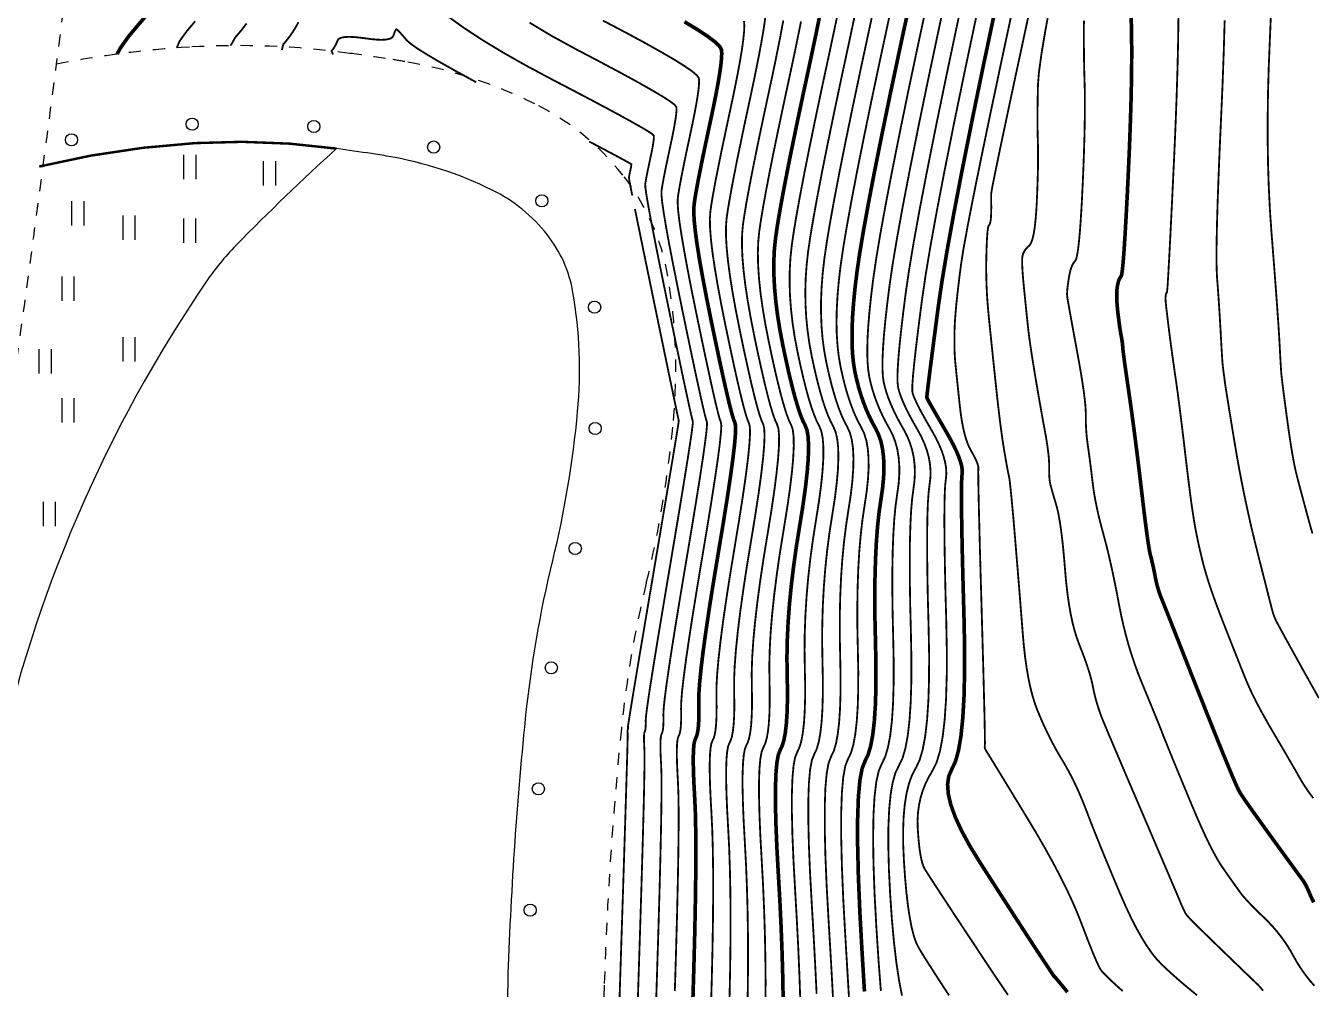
# Model space of a CAD drawing. Extents: x 1059 to 1761, y 608 to 1213.
# Drawn here: x 1089 to 1141.8, y 721.7 to 761.3 of the extents above; entities that cross this region are included whole.
import ezdxf

# ---------------------------------------------------------------- set-up
doc = ezdxf.new("R2010")
doc.units = 0
doc.header["$LTSCALE"] = 0.5
doc.linetypes.add('X6', pattern=[2, 1, -1])
doc.layers.get('0').update_dxf_attribs({"linetype": 'CONTINUOUS'})
for name, color, linetype in [('DGX', 2, 'CONTINUOUS'), ('DLSS', 4, 'CONTINUOUS'), ('SXSS', 5, 'CONTINUOUS'), ('ZBTZ', 3, 'CONTINUOUS')]:
    doc.layers.add(name, color=color, linetype=linetype)

# ---------------------------------------------------------------- blocks, each defined once
blk = doc.blocks.new('gc170')
at = {"linetype": 'Continuous'}
blk.add_circle((0, 0), 0.5, dxfattribs=at)
blk = doc.blocks.new('gc121')
for p, q in [((-0.5, -1), (-0.5, 1)), ((0.5, -1), (0.5, 1))]:
    blk.add_line(p, q)

msp = doc.modelspace()

# ---------------------------------------------------------------- linework, layer by layer
at = {"layer": 'DGX', "linetype": 'Continuous', "const_width": 0.075}
for points in [[(1124.984, 721.487), (1124.862, 722.117), (1124.752, 722.847), (1124.655, 723.678), (1124.57, 724.609), (1124.498, 725.641), (1124.446, 726.672), (1124.422, 727.596), (1124.425, 728.416), (1124.456, 729.131), (1124.515, 729.741), (1124.601, 730.245), (1124.715, 730.645), (1124.857, 730.939), (1125.001, 731.236), (1125.121, 731.644), (1125.218, 732.162), (1125.291, 732.791), (1125.341, 733.53), (1125.367, 734.38), (1125.37, 735.34), (1125.349, 736.411), (1125.322, 737.488), (1125.306, 738.467), (1125.302, 739.349), (1125.309, 740.133), (1125.328, 740.819), (1125.358, 741.408), (1125.399, 741.899), (1125.451, 742.292), (1125.496, 742.632), (1125.513, 742.963), (1125.503, 743.285), (1125.466, 743.599), (1125.401, 743.904), (1125.309, 744.2), (1125.19, 744.487), (1125.044, 744.766), (1124.891, 745.036), (1124.753, 745.297), (1124.63, 745.551), (1124.521, 745.797), (1124.427, 746.034), (1124.347, 746.263), (1124.282, 746.484), (1124.231, 746.697), (1124.197, 746.942), (1124.182, 747.258), (1124.184, 747.645), (1124.205, 748.104), (1124.244, 748.635), (1124.301, 749.237), (1124.377, 749.91), (1124.471, 750.655), (1124.599, 751.535), (1124.78, 752.615), (1125.011, 753.893), (1125.295, 755.371), (1125.629, 757.049), (1126.015, 758.925), (1126.453, 761.001), (1126.942, 763.276)], [(1126.917, 721.499), (1126.679, 721.863), (1126.461, 722.198), (1126.263, 722.505), (1126.085, 722.784), (1125.926, 723.035), (1125.788, 723.258), (1125.67, 723.452), (1125.565, 723.666), (1125.469, 723.945), (1125.381, 724.289), (1125.301, 724.7), (1125.23, 725.176), (1125.166, 725.717), (1125.111, 726.324), (1125.064, 726.997), (1125.034, 727.675), (1125.03, 728.296), (1125.052, 728.862), (1125.1, 729.371), (1125.175, 729.824), (1125.275, 730.221), (1125.401, 730.561), (1125.553, 730.846), (1125.705, 731.161), (1125.833, 731.594), (1125.936, 732.144), (1126.013, 732.811), (1126.066, 733.595), (1126.094, 734.497), (1126.097, 735.516), (1126.075, 736.652), (1126.045, 737.789), (1126.026, 738.81), (1126.016, 739.715), (1126.016, 740.505), (1126.027, 741.179), (1126.047, 741.737), (1126.078, 742.179), (1126.118, 742.506), (1126.15, 742.776), (1126.155, 743.049), (1126.133, 743.324), (1126.085, 743.602), (1126.009, 743.884), (1125.906, 744.168), (1125.777, 744.454), (1125.621, 744.744), (1125.46, 745.025), (1125.316, 745.289), (1125.19, 745.534), (1125.081, 745.761), (1124.99, 745.97), (1124.917, 746.16), (1124.861, 746.332), (1124.822, 746.486), (1124.801, 746.673), (1124.797, 746.946), (1124.811, 747.304), (1124.842, 747.748), (1124.89, 748.277), (1124.956, 748.891), (1125.039, 749.592), (1125.139, 750.377), (1125.276, 751.311), (1125.467, 752.457), (1125.713, 753.813), (1126.014, 755.382), (1126.369, 757.161), (1126.779, 759.152), (1127.243, 761.355), (1127.762, 763.769)], [(1137.099, 721.504), (1136.817, 721.735), (1136.55, 721.959), (1136.298, 722.176), (1136.062, 722.386), (1135.84, 722.589), (1135.633, 722.786), (1135.432, 723), (1135.227, 723.258), (1135.019, 723.56), (1134.807, 723.905), (1134.591, 724.293), (1134.372, 724.725), (1134.149, 725.201), (1133.922, 725.72), (1133.701, 726.245), (1133.495, 726.74), (1133.303, 727.205), (1133.126, 727.639), (1132.963, 728.043), (1132.815, 728.416), (1132.682, 728.759), (1132.563, 729.071), (1132.449, 729.364), (1132.332, 729.648), (1132.212, 729.925), (1132.087, 730.193), (1131.959, 730.453), (1131.828, 730.705), (1131.692, 730.949), (1131.553, 731.184), (1131.414, 731.418), (1131.279, 731.657), (1131.148, 731.902), (1131.02, 732.152), (1130.896, 732.408), (1130.775, 732.669), (1130.659, 732.935), (1130.546, 733.207), (1130.439, 733.496), (1130.341, 733.816), (1130.252, 734.166), (1130.172, 734.546), (1130.101, 734.956), (1130.039, 735.397), (1129.986, 735.867), (1129.942, 736.368), (1129.902, 736.885), (1129.861, 737.402), (1129.82, 737.919), (1129.778, 738.438), (1129.736, 738.957), (1129.693, 739.477), (1129.65, 739.997), (1129.607, 740.518), (1129.565, 741.011), (1129.526, 741.446), (1129.491, 741.823), (1129.46, 742.142), (1129.433, 742.404), (1129.409, 742.608), (1129.389, 742.754), (1129.373, 742.842), (1129.357, 742.912), (1129.338, 743.001), (1129.317, 743.11), (1129.293, 743.239), (1129.266, 743.387), (1129.236, 743.556), (1129.204, 743.745), (1129.169, 743.953), (1129.132, 744.185), (1129.094, 744.444), (1129.054, 744.731), (1129.013, 745.046), (1128.971, 745.387), (1128.928, 745.756), (1128.884, 746.153), (1128.838, 746.577), (1128.793, 747.005), (1128.75, 747.416), (1128.709, 747.809), (1128.67, 748.184), (1128.633, 748.54), (1128.598, 748.879), (1128.566, 749.2), (1128.536, 749.503), (1128.509, 749.798), (1128.486, 750.093), (1128.468, 750.388), (1128.455, 750.685), (1128.446, 750.981), (1128.442, 751.279), (1128.442, 751.577), (1128.447, 751.875), (1128.455, 752.156), (1128.464, 752.402), (1128.475, 752.612), (1128.487, 752.787), (1128.5, 752.927), (1128.515, 753.031), (1128.532, 753.1), (1128.55, 753.133), (1128.567, 753.152), (1128.583, 753.18), (1128.597, 753.215), (1128.609, 753.257), (1128.619, 753.308), (1128.628, 753.366), (1128.634, 753.433), (1128.639, 753.506), (1128.642, 753.582), (1128.645, 753.653), (1128.647, 753.72), (1128.648, 753.782), (1128.649, 753.84), (1128.649, 753.893), (1128.649, 753.942), (1128.647, 753.987), (1128.646, 754.031), (1128.645, 754.079), (1128.645, 754.131), (1128.645, 754.186), (1128.645, 754.246), (1128.646, 754.309), (1128.647, 754.376), (1128.648, 754.448), (1128.689, 754.699), (1128.81, 755.307), (1129.009, 756.271), (1129.288, 757.591), (1129.645, 759.269), (1130.082, 761.302), (1130.598, 763.692)], [(1122.185, 720.718), (1122.126, 721.858), (1122.054, 723.142), (1121.969, 724.572), (1121.89, 725.992), (1121.838, 727.246), (1121.812, 728.336), (1121.812, 729.261), (1121.838, 730.021), (1121.891, 730.616), (1121.969, 731.046), (1122.073, 731.311), (1122.182, 731.536), (1122.273, 731.844), (1122.346, 732.236), (1122.402, 732.711), (1122.439, 733.269), (1122.459, 733.912), (1122.461, 734.637), (1122.445, 735.447), (1122.429, 736.285), (1122.429, 737.098), (1122.447, 737.885), (1122.481, 738.646), (1122.531, 739.382), (1122.599, 740.093), (1122.683, 740.778), (1122.784, 741.437), (1122.879, 742.056), (1122.945, 742.621), (1122.982, 743.13), (1122.991, 743.584), (1122.971, 743.984), (1122.922, 744.328), (1122.844, 744.618), (1122.737, 744.853), (1122.618, 745.076), (1122.502, 745.332), (1122.389, 745.619), (1122.279, 745.94), (1122.172, 746.292), (1122.068, 746.677), (1121.967, 747.094), (1121.869, 747.544), (1121.784, 748.017), (1121.72, 748.506), (1121.679, 749.01), (1121.659, 749.53), (1121.66, 750.066), (1121.684, 750.617), (1121.729, 751.184), (1121.796, 751.766), (1121.893, 752.431), (1122.029, 753.247), (1122.204, 754.214), (1122.418, 755.331), (1122.671, 756.598), (1122.963, 758.016), (1123.294, 759.585), (1123.664, 761.305), (1124.025, 763.007)], [(1124.116, 721.684), (1124.022, 722.905), (1123.932, 724.286), (1123.858, 725.668), (1123.813, 726.897), (1123.798, 727.971), (1123.812, 728.891), (1123.855, 729.658), (1123.928, 730.27), (1124.03, 730.728), (1124.161, 731.032), (1124.296, 731.311), (1124.409, 731.694), (1124.5, 732.18), (1124.569, 732.771), (1124.615, 733.465), (1124.64, 734.263), (1124.643, 735.164), (1124.623, 736.17), (1124.599, 737.187), (1124.587, 738.125), (1124.588, 738.983), (1124.602, 739.761), (1124.629, 740.46), (1124.668, 741.079), (1124.72, 741.619), (1124.784, 742.078), (1124.842, 742.488), (1124.871, 742.877), (1124.873, 743.246), (1124.847, 743.595), (1124.794, 743.924), (1124.713, 744.232), (1124.604, 744.52), (1124.467, 744.787), (1124.323, 745.046), (1124.19, 745.306), (1124.069, 745.568), (1123.96, 745.832), (1123.863, 746.099), (1123.777, 746.367), (1123.703, 746.637), (1123.641, 746.909), (1123.594, 747.211), (1123.566, 747.57), (1123.558, 747.986), (1123.568, 748.461), (1123.598, 748.992), (1123.647, 749.582), (1123.715, 750.228), (1123.802, 750.933), (1123.923, 751.759), (1124.092, 752.773), (1124.31, 753.973), (1124.575, 755.361), (1124.89, 756.936), (1125.252, 758.698), (1125.663, 760.647), (1126.123, 762.783)], [(1121.477, 721.564), (1121.424, 722.669), (1121.359, 723.884), (1121.281, 725.209), (1121.209, 726.514), (1121.161, 727.668), (1121.137, 728.669), (1121.137, 729.52), (1121.161, 730.218), (1121.209, 730.765), (1121.282, 731.161), (1121.378, 731.404), (1121.478, 731.611), (1121.561, 731.894), (1121.628, 732.254), (1121.679, 732.691), (1121.714, 733.204), (1121.732, 733.795), (1121.734, 734.462), (1121.719, 735.206), (1121.706, 735.984), (1121.71, 736.755), (1121.733, 737.519), (1121.774, 738.275), (1121.832, 739.023), (1121.909, 739.764), (1122.004, 740.498), (1122.117, 741.224), (1122.225, 741.913), (1122.303, 742.535), (1122.352, 743.091), (1122.372, 743.581), (1122.363, 744.004), (1122.325, 744.361), (1122.257, 744.651), (1122.161, 744.874), (1122.05, 745.086), (1121.939, 745.34), (1121.828, 745.637), (1121.718, 745.975), (1121.608, 746.357), (1121.498, 746.781), (1121.388, 747.247), (1121.279, 747.755), (1121.18, 748.286), (1121.105, 748.818), (1121.052, 749.352), (1121.022, 749.887), (1121.014, 750.424), (1121.029, 750.962), (1121.067, 751.502), (1121.127, 752.044), (1121.216, 752.655), (1121.342, 753.405), (1121.503, 754.294), (1121.699, 755.32), (1121.932, 756.486), (1122.2, 757.789), (1122.504, 759.231), (1122.844, 760.812), (1123.176, 762.377)], [(1134.045, 721.678), (1133.894, 721.811), (1133.759, 721.933), (1133.637, 722.046), (1133.527, 722.149), (1133.43, 722.243), (1133.345, 722.327), (1133.274, 722.4), (1133.214, 722.465), (1133.167, 722.519), (1133.119, 722.593), (1133.056, 722.715), (1132.976, 722.886), (1132.882, 723.105), (1132.772, 723.373), (1132.646, 723.689), (1132.505, 724.054), (1132.348, 724.467), (1132.17, 724.917), (1131.964, 725.392), (1131.729, 725.892), (1131.467, 726.417), (1131.177, 726.967), (1130.859, 727.543), (1130.512, 728.143), (1130.138, 728.768), (1129.772, 729.369), (1129.452, 729.895), (1129.176, 730.348), (1128.945, 730.726), (1128.759, 731.03), (1128.618, 731.26), (1128.522, 731.416), (1128.47, 731.498), (1128.444, 731.541), (1128.422, 731.58), (1128.404, 731.614), (1128.391, 731.645), (1128.383, 731.671), (1128.379, 731.693), (1128.38, 731.711), (1128.385, 731.724), (1128.389, 731.823), (1128.388, 732.095), (1128.38, 732.541), (1128.367, 733.16), (1128.347, 733.953), (1128.322, 734.92), (1128.29, 736.061), (1128.253, 737.375), (1128.215, 738.691), (1128.183, 739.837), (1128.158, 740.814), (1128.138, 741.62), (1128.124, 742.256), (1128.116, 742.723), (1128.114, 743.02), (1128.119, 743.147), (1128.12, 743.195), (1128.111, 743.255), (1128.09, 743.327), (1128.058, 743.412), (1128.015, 743.509), (1127.962, 743.618), (1127.897, 743.74), (1127.82, 743.873), (1127.742, 744.024), (1127.669, 744.198), (1127.602, 744.395), (1127.542, 744.614), (1127.487, 744.856), (1127.438, 745.12), (1127.395, 745.407), (1127.358, 745.717), (1127.325, 746.026), (1127.295, 746.31), (1127.268, 746.57), (1127.244, 746.806), (1127.222, 747.017), (1127.202, 747.204), (1127.186, 747.366), (1127.172, 747.504), (1127.161, 747.635), (1127.151, 747.776), (1127.144, 747.927), (1127.139, 748.089), (1127.137, 748.26), (1127.136, 748.441), (1127.138, 748.633), (1127.142, 748.835), (1127.15, 749.058), (1127.166, 749.314), (1127.188, 749.603), (1127.218, 749.926), (1127.256, 750.281), (1127.3, 750.669), (1127.351, 751.091), (1127.41, 751.545), (1127.508, 752.171), (1127.679, 753.108), (1127.921, 754.355), (1128.237, 755.913), (1128.624, 757.781), (1129.084, 759.959), (1129.617, 762.448)], [(1139.81, 721.69), (1139.766, 721.747), (1139.718, 721.805), (1139.665, 721.864), (1139.608, 721.923), (1139.547, 721.984), (1139.468, 722.06), (1139.357, 722.167), (1139.214, 722.305), (1139.039, 722.473), (1138.833, 722.672), (1138.595, 722.902), (1138.325, 723.163), (1138.024, 723.454), (1137.725, 723.744), (1137.463, 723.999), (1137.238, 724.22), (1137.05, 724.406), (1136.899, 724.558), (1136.785, 724.676), (1136.707, 724.759), (1136.666, 724.808), (1136.643, 724.844), (1136.616, 724.89), (1136.587, 724.946), (1136.555, 725.01), (1136.52, 725.085), (1136.483, 725.168), (1136.442, 725.261), (1136.399, 725.364), (1136.336, 725.513), (1136.238, 725.746), (1136.103, 726.062), (1135.933, 726.462), (1135.726, 726.946), (1135.483, 727.514), (1135.205, 728.166), (1134.89, 728.901), (1134.574, 729.641), (1134.289, 730.306), (1134.037, 730.898), (1133.817, 731.415), (1133.629, 731.857), (1133.473, 732.225), (1133.35, 732.519), (1133.258, 732.739), (1133.185, 732.92), (1133.118, 733.1), (1133.057, 733.278), (1133.001, 733.454), (1132.95, 733.629), (1132.905, 733.802), (1132.865, 733.973), (1132.831, 734.143), (1132.795, 734.318), (1132.749, 734.505), (1132.694, 734.705), (1132.628, 734.918), (1132.553, 735.143), (1132.469, 735.38), (1132.374, 735.63), (1132.27, 735.893), (1132.166, 736.176), (1132.07, 736.488), (1131.983, 736.828), (1131.905, 737.197), (1131.836, 737.595), (1131.776, 738.022), (1131.724, 738.477), (1131.681, 738.961), (1131.642, 739.439), (1131.601, 739.876), (1131.558, 740.274), (1131.513, 740.631), (1131.466, 740.947), (1131.418, 741.223), (1131.368, 741.459), (1131.316, 741.654), (1131.266, 741.822), (1131.221, 741.974), (1131.181, 742.111), (1131.147, 742.232), (1131.118, 742.338), (1131.094, 742.429), (1131.075, 742.505), (1131.062, 742.565), (1131.052, 742.621), (1131.044, 742.685), (1131.037, 742.757), (1131.032, 742.837), (1131.028, 742.925), (1131.026, 743.021), (1131.026, 743.125), (1131.027, 743.237), (1131.026, 743.361), (1131.018, 743.504), (1131.004, 743.664), (1130.984, 743.843), (1130.958, 744.04), (1130.926, 744.254), (1130.887, 744.487), (1130.842, 744.737), (1130.793, 745), (1130.744, 745.271), (1130.695, 745.549), (1130.644, 745.834), (1130.593, 746.127), (1130.542, 746.428), (1130.489, 746.735), (1130.436, 747.051), (1130.386, 747.36), (1130.339, 747.65), (1130.297, 747.922), (1130.259, 748.174), (1130.226, 748.406), (1130.198, 748.62), (1130.173, 748.815), (1130.154, 748.99), (1130.136, 749.161), (1130.117, 749.341), (1130.097, 749.531), (1130.077, 749.731), (1130.055, 749.941), (1130.033, 750.161), (1130.01, 750.39), (1129.986, 750.629), (1129.964, 750.862), (1129.946, 751.072), (1129.932, 751.259), (1129.923, 751.424), (1129.918, 751.566), (1129.917, 751.685), (1129.92, 751.781), (1129.928, 751.855), (1129.941, 751.916), (1129.96, 751.976), (1129.985, 752.034), (1130.017, 752.091), (1130.055, 752.146), (1130.099, 752.2), (1130.149, 752.252), (1130.205, 752.302), (1130.262, 752.374), (1130.314, 752.489), (1130.361, 752.649), (1130.402, 752.851), (1130.439, 753.098), (1130.47, 753.388), (1130.497, 753.722), (1130.518, 754.099), (1130.535, 754.487), (1130.549, 754.853), (1130.559, 755.195), (1130.567, 755.514), (1130.571, 755.811), (1130.571, 756.085), (1130.568, 756.336), (1130.562, 756.564), (1130.556, 756.791), (1130.551, 757.037), (1130.549, 757.303), (1130.548, 757.589), (1130.55, 757.894), (1130.553, 758.219), (1130.559, 758.564), (1130.567, 758.929), (1130.607, 759.427), (1130.709, 760.172), (1130.874, 761.163), (1131.102, 762.401)], [(1114.118, 720.735), (1114.181, 722.669), (1114.243, 724.612), (1114.295, 726.318), (1114.338, 727.788), (1114.371, 729.021), (1114.395, 730.017), (1114.408, 730.776), (1114.413, 731.299), (1114.407, 731.585), (1114.399, 731.743), (1114.393, 731.882), (1114.39, 732.004), (1114.39, 732.107), (1114.393, 732.191), (1114.399, 732.257), (1114.407, 732.305), (1114.419, 732.335), (1114.431, 732.36), (1114.441, 732.394), (1114.449, 732.438), (1114.455, 732.491), (1114.46, 732.553), (1114.462, 732.624), (1114.462, 732.705), (1114.46, 732.795), (1114.473, 732.976), (1114.518, 733.331), (1114.594, 733.858), (1114.702, 734.558), (1114.841, 735.431), (1115.012, 736.476), (1115.215, 737.695), (1115.449, 739.087), (1115.682, 740.474), (1115.883, 741.68), (1116.05, 742.703), (1116.185, 743.545), (1116.287, 744.204), (1116.356, 744.682), (1116.392, 744.978), (1116.395, 745.092), (1116.367, 745.187), (1116.311, 745.425), (1116.226, 745.807), (1116.112, 746.333), (1115.97, 747.002), (1115.8, 747.815), (1115.601, 748.771), (1115.373, 749.871), (1115.146, 750.974), (1114.952, 751.938), (1114.788, 752.765), (1114.656, 753.452), (1114.555, 754.002), (1114.485, 754.413), (1114.447, 754.686), (1114.44, 754.821), (1114.45, 754.895), (1114.466, 754.986), (1114.485, 755.094), (1114.509, 755.218), (1114.537, 755.359), (1114.57, 755.517), (1114.606, 755.692), (1114.647, 755.883), (1114.688, 756.073), (1114.722, 756.242), (1114.749, 756.39), (1114.771, 756.519), (1114.786, 756.626), (1114.795, 756.713), (1114.797, 756.78), (1114.793, 756.826), (1114.721, 756.894), (1114.517, 757.027), (1114.182, 757.224), (1113.715, 757.485), (1113.117, 757.811), (1112.388, 758.201), (1111.527, 758.655), (1110.535, 759.173), (1109.522, 759.716), (1108.596, 760.241), (1107.758, 760.75), (1107.008, 761.241), (1106.346, 761.716)], [(1117.903, 721.43), (1117.928, 722.615), (1117.941, 723.737), (1117.944, 724.795), (1117.936, 725.79), (1117.916, 726.723), (1117.886, 727.591), (1117.844, 728.397), (1117.804, 729.128), (1117.777, 729.775), (1117.764, 730.337), (1117.764, 730.813), (1117.777, 731.205), (1117.804, 731.511), (1117.844, 731.733), (1117.898, 731.87), (1117.954, 731.985), (1118.001, 732.144), (1118.039, 732.346), (1118.067, 732.591), (1118.087, 732.878), (1118.097, 733.209), (1118.098, 733.583), (1118.09, 734), (1118.09, 734.48), (1118.114, 735.043), (1118.164, 735.688), (1118.238, 736.416), (1118.337, 737.227), (1118.461, 738.12), (1118.609, 739.096), (1118.783, 740.155), (1118.953, 741.193), (1119.093, 742.107), (1119.201, 742.897), (1119.279, 743.563), (1119.325, 744.104), (1119.34, 744.521), (1119.325, 744.814), (1119.278, 744.983), (1119.208, 745.136), (1119.125, 745.383), (1119.027, 745.722), (1118.915, 746.154), (1118.789, 746.679), (1118.649, 747.298), (1118.494, 748.009), (1118.326, 748.813), (1118.163, 749.63), (1118.028, 750.378), (1117.92, 751.058), (1117.839, 751.67), (1117.784, 752.213), (1117.757, 752.688), (1117.757, 753.094), (1117.783, 753.432), (1117.833, 753.775), (1117.904, 754.196), (1117.994, 754.694), (1118.104, 755.269), (1118.234, 755.922), (1118.385, 756.653), (1118.555, 757.462), (1118.746, 758.347), (1118.932, 759.225), (1119.089, 760.007), (1119.217, 760.695), (1119.316, 761.288), (1119.386, 761.786)], [(1120.803, 721.414), (1120.769, 722.409), (1120.723, 723.479), (1120.664, 724.625), (1120.594, 725.847), (1120.528, 727.037), (1120.484, 728.089), (1120.463, 729.003), (1120.463, 729.778), (1120.485, 730.415), (1120.528, 730.914), (1120.594, 731.275), (1120.682, 731.497), (1120.773, 731.686), (1120.849, 731.944), (1120.91, 732.272), (1120.957, 732.671), (1120.988, 733.139), (1121.005, 733.678), (1121.007, 734.286), (1120.993, 734.964), (1120.983, 735.683), (1120.991, 736.413), (1121.019, 737.152), (1121.066, 737.903), (1121.133, 738.664), (1121.219, 739.435), (1121.325, 740.217), (1121.45, 741.01), (1121.57, 741.769), (1121.661, 742.45), (1121.722, 743.052), (1121.754, 743.577), (1121.756, 744.024), (1121.728, 744.393), (1121.671, 744.683), (1121.584, 744.896), (1121.482, 745.096), (1121.376, 745.349), (1121.268, 745.654), (1121.157, 746.011), (1121.044, 746.421), (1120.928, 746.884), (1120.809, 747.399), (1120.688, 747.967), (1120.577, 748.555), (1120.49, 749.13), (1120.426, 749.693), (1120.385, 750.243), (1120.368, 750.782), (1120.375, 751.307), (1120.405, 751.821), (1120.458, 752.321), (1120.54, 752.879), (1120.654, 753.563), (1120.801, 754.374), (1120.98, 755.31), (1121.192, 756.373), (1121.437, 757.562), (1121.714, 758.877), (1122.024, 760.319), (1122.327, 761.747)], [(1122.827, 721.047), (1122.748, 722.401), (1122.656, 723.934), (1122.571, 725.469), (1122.515, 726.825), (1122.487, 728.003), (1122.487, 729.002), (1122.515, 729.824), (1122.572, 730.467), (1122.656, 730.932), (1122.769, 731.218), (1122.887, 731.461), (1122.985, 731.794), (1123.064, 732.217), (1123.124, 732.731), (1123.165, 733.335), (1123.186, 734.029), (1123.188, 734.813), (1123.171, 735.688), (1123.152, 736.586), (1123.149, 737.44), (1123.161, 738.251), (1123.188, 739.018), (1123.23, 739.742), (1123.289, 740.422), (1123.362, 741.058), (1123.451, 741.651), (1123.533, 742.2), (1123.587, 742.706), (1123.613, 743.169), (1123.61, 743.588), (1123.578, 743.964), (1123.519, 744.296), (1123.431, 744.585), (1123.314, 744.831), (1123.186, 745.066), (1123.065, 745.323), (1122.949, 745.602), (1122.839, 745.904), (1122.735, 746.228), (1122.637, 746.574), (1122.546, 746.942), (1122.46, 747.332), (1122.387, 747.748), (1122.336, 748.194), (1122.305, 748.669), (1122.295, 749.174), (1122.306, 749.708), (1122.338, 750.272), (1122.391, 750.865), (1122.464, 751.488), (1122.57, 752.207), (1122.717, 753.089), (1122.906, 754.133), (1123.137, 755.341), (1123.411, 756.711), (1123.726, 758.244), (1124.084, 759.939), (1124.483, 761.797)], [(1129.333, 721.519), (1129.056, 721.928), (1128.728, 722.415), (1128.351, 722.982), (1127.924, 723.627), (1127.496, 724.274), (1127.119, 724.846), (1126.793, 725.343), (1126.516, 725.765), (1126.29, 726.112), (1126.114, 726.383), (1125.988, 726.58), (1125.912, 726.702), (1125.864, 726.801), (1125.819, 726.931), (1125.778, 727.092), (1125.741, 727.283), (1125.707, 727.504), (1125.678, 727.757), (1125.652, 728.039), (1125.63, 728.353), (1125.622, 728.678), (1125.639, 728.996), (1125.68, 729.307), (1125.745, 729.61), (1125.834, 729.907), (1125.948, 730.196), (1126.086, 730.478), (1126.249, 730.753), (1126.41, 731.086), (1126.545, 731.544), (1126.654, 732.125), (1126.736, 732.831), (1126.792, 733.66), (1126.821, 734.614), (1126.824, 735.691), (1126.801, 736.893), (1126.768, 738.089), (1126.745, 739.152), (1126.73, 740.081), (1126.724, 740.877), (1126.726, 741.538), (1126.737, 742.066), (1126.757, 742.459), (1126.785, 742.719), (1126.804, 742.92), (1126.797, 743.134), (1126.763, 743.363), (1126.703, 743.606), (1126.617, 743.864), (1126.503, 744.135), (1126.364, 744.422), (1126.197, 744.722), (1126.028, 745.015), (1125.879, 745.28), (1125.75, 745.517), (1125.642, 745.725), (1125.554, 745.905), (1125.487, 746.056), (1125.439, 746.179), (1125.413, 746.274), (1125.404, 746.404), (1125.412, 746.634), (1125.437, 746.963), (1125.478, 747.391), (1125.536, 747.919), (1125.61, 748.546), (1125.701, 749.273), (1125.808, 750.099), (1125.953, 751.087), (1126.155, 752.298), (1126.415, 753.733), (1126.733, 755.392), (1127.108, 757.274), (1127.542, 759.38), (1128.033, 761.709)], [(1141.875, 729.601), (1141.797, 729.704), (1141.727, 729.797), (1141.658, 729.893), (1141.59, 729.992), (1141.522, 730.093), (1141.456, 730.198), (1141.39, 730.305), (1141.325, 730.415), (1141.261, 730.528), (1141.19, 730.655), (1141.101, 730.81), (1140.996, 730.992), (1140.875, 731.201), (1140.737, 731.438), (1140.582, 731.702), (1140.411, 731.993), (1140.223, 732.311), (1140.034, 732.635), (1139.858, 732.947), (1139.695, 733.244), (1139.546, 733.528), (1139.41, 733.798), (1139.287, 734.054), (1139.178, 734.297), (1139.082, 734.526), (1138.989, 734.757), (1138.89, 735.006), (1138.784, 735.273), (1138.671, 735.558), (1138.551, 735.861), (1138.425, 736.182), (1138.292, 736.521), (1138.152, 736.878), (1138.014, 737.236), (1137.886, 737.577), (1137.769, 737.902), (1137.663, 738.209), (1137.567, 738.501), (1137.481, 738.776), (1137.406, 739.034), (1137.342, 739.275), (1137.285, 739.507), (1137.23, 739.736), (1137.179, 739.962), (1137.131, 740.184), (1137.085, 740.404), (1137.043, 740.621), (1137.004, 740.835), (1136.968, 741.046), (1136.933, 741.272), (1136.894, 741.532), (1136.853, 741.826), (1136.809, 742.154), (1136.763, 742.516), (1136.714, 742.912), (1136.662, 743.341), (1136.607, 743.804), (1136.552, 744.273), (1136.499, 744.717), (1136.447, 745.138), (1136.397, 745.535), (1136.349, 745.908), (1136.303, 746.258), (1136.258, 746.583), (1136.215, 746.885), (1136.173, 747.169), (1136.135, 747.44), (1136.098, 747.698), (1136.064, 747.944), (1136.032, 748.177), (1136.003, 748.397), (1135.976, 748.604), (1135.951, 748.799), (1135.929, 748.98), (1135.908, 749.147), (1135.89, 749.299), (1135.873, 749.437), (1135.858, 749.56), (1135.845, 749.669), (1135.834, 749.764), (1135.826, 749.844), (1135.818, 749.914), (1135.813, 749.979), (1135.809, 750.038), (1135.806, 750.091), (1135.805, 750.139), (1135.806, 750.182), (1135.808, 750.218), (1135.812, 750.249), (1135.816, 750.277), (1135.822, 750.301), (1135.827, 750.323), (1135.834, 750.342), (1135.841, 750.358), (1135.848, 750.372), (1135.856, 750.383), (1135.864, 750.392), (1135.876, 750.484), (1135.895, 750.746), (1135.921, 751.177), (1135.954, 751.778), (1135.994, 752.549), (1136.041, 753.489), (1136.095, 754.599), (1136.156, 755.878), (1136.214, 757.204), (1136.261, 758.451), (1136.297, 759.62), (1136.322, 760.711), (1136.335, 761.724)], [(1141.84, 740.474), (1141.732, 740.844), (1141.639, 741.188), (1141.552, 741.508), (1141.473, 741.803), (1141.4, 742.075), (1141.334, 742.321), (1141.276, 742.543), (1141.224, 742.741), (1141.18, 742.915), (1141.138, 743.091), (1141.094, 743.298), (1141.049, 743.536), (1141.001, 743.804), (1140.953, 744.103), (1140.902, 744.433), (1140.85, 744.793), (1140.795, 745.184), (1140.744, 745.569), (1140.698, 745.913), (1140.658, 746.216), (1140.625, 746.478), (1140.598, 746.699), (1140.577, 746.878), (1140.562, 747.016), (1140.554, 747.113), (1140.548, 747.2), (1140.541, 747.309), (1140.533, 747.439), (1140.524, 747.591), (1140.514, 747.764), (1140.504, 747.959), (1140.492, 748.176), (1140.479, 748.414), (1140.462, 748.701), (1140.439, 749.065), (1140.408, 749.506), (1140.371, 750.025), (1140.327, 750.62), (1140.276, 751.292), (1140.218, 752.041), (1140.153, 752.868), (1140.092, 753.747), (1140.046, 754.655), (1140.015, 755.592), (1139.999, 756.558), (1139.998, 757.553), (1140.012, 758.576), (1140.042, 759.629), (1140.086, 760.71), (1140.132, 761.806)], [(1095.962, 761.522), (1095.618, 761.117), (1095.321, 760.707), (1095.204, 760.426)], [(1098.07, 761.43), (1097.841, 761.132), (1097.599, 760.847), (1097.42, 760.523), (1097.42, 760.52)], [(1100.202, 761.483), (1100.094, 761.285), (1099.978, 761.096), (1099.853, 760.915), (1099.721, 760.742), (1099.58, 760.576), (1099.52, 760.339)], [(1107.499, 759.017), (1106.71, 759.448), (1106.048, 759.82), (1105.511, 760.136), (1105.1, 760.393), (1104.814, 760.594), (1104.654, 760.736), (1104.562, 760.843), (1104.481, 760.936), (1104.411, 761.014), (1104.352, 761.078), (1104.304, 761.127), (1104.267, 761.163), (1104.241, 761.184), (1104.225, 761.191), (1104.214, 761.186), (1104.202, 761.174), (1104.189, 761.153), (1104.173, 761.124), (1104.157, 761.086), (1104.139, 761.041), (1104.119, 760.987), (1104.098, 760.925), (1104.061, 760.866), (1103.994, 760.82), (1103.897, 760.787), (1103.769, 760.767), (1103.61, 760.76), (1103.422, 760.767), (1103.203, 760.787), (1102.954, 760.82), (1102.704, 760.853), (1102.485, 760.873), (1102.297, 760.881), (1102.138, 760.876), (1102.01, 760.859), (1101.913, 760.829), (1101.845, 760.786), (1101.808, 760.73), (1101.785, 760.67), (1101.759, 760.611), (1101.732, 760.555), (1101.702, 760.501), (1101.67, 760.449), (1101.636, 760.399), (1101.6, 760.351), (1101.561, 760.306), (1101.62, 760.156)], [(1114.86, 720.383), (1114.918, 722.171), (1114.975, 723.976), (1115.022, 725.578), (1115.059, 726.978), (1115.086, 728.176), (1115.103, 729.172), (1115.11, 729.966), (1115.107, 730.557), (1115.095, 730.947), (1115.08, 731.22), (1115.07, 731.461), (1115.065, 731.67), (1115.065, 731.848), (1115.07, 731.994), (1115.08, 732.108), (1115.095, 732.191), (1115.115, 732.242), (1115.136, 732.285), (1115.153, 732.344), (1115.167, 732.419), (1115.178, 732.511), (1115.185, 732.618), (1115.189, 732.741), (1115.189, 732.881), (1115.186, 733.036), (1115.197, 733.277), (1115.237, 733.673), (1115.308, 734.224), (1115.409, 734.929), (1115.54, 735.79), (1115.702, 736.805), (1115.894, 737.975), (1116.116, 739.301), (1116.337, 740.618), (1116.525, 741.765), (1116.681, 742.742), (1116.804, 743.548), (1116.894, 744.184), (1116.953, 744.65), (1116.978, 744.945), (1116.971, 745.07), (1116.935, 745.177), (1116.873, 745.417), (1116.786, 745.79), (1116.673, 746.297), (1116.534, 746.938), (1116.369, 747.712), (1116.179, 748.619), (1115.963, 749.66), (1115.75, 750.705), (1115.567, 751.626), (1115.414, 752.423), (1115.292, 753.096), (1115.201, 753.644), (1115.139, 754.068), (1115.109, 754.368), (1115.108, 754.543), (1115.127, 754.671), (1115.153, 754.828), (1115.187, 755.014), (1115.228, 755.228), (1115.276, 755.472), (1115.333, 755.744), (1115.396, 756.046), (1115.467, 756.376), (1115.537, 756.703), (1115.595, 756.995), (1115.643, 757.251), (1115.68, 757.472), (1115.706, 757.658), (1115.721, 757.809), (1115.725, 757.924), (1115.719, 758.004), (1115.644, 758.095), (1115.445, 758.244), (1115.12, 758.452), (1114.67, 758.717), (1114.095, 759.041), (1113.395, 759.424), (1112.569, 759.864), (1111.619, 760.362), (1110.631, 760.902), (1109.693, 761.465)], [(1115.656, 721.674), (1115.707, 723.339), (1115.748, 724.837), (1115.779, 726.168), (1115.8, 727.331), (1115.811, 728.326), (1115.812, 729.155), (1115.802, 729.816), (1115.782, 730.309), (1115.761, 730.697), (1115.746, 731.039), (1115.739, 731.337), (1115.739, 731.589), (1115.746, 731.797), (1115.761, 731.959), (1115.782, 732.076), (1115.811, 732.149), (1115.84, 732.21), (1115.865, 732.294), (1115.885, 732.401), (1115.9, 732.531), (1115.91, 732.683), (1115.916, 732.858), (1115.916, 733.056), (1115.912, 733.277), (1115.92, 733.578), (1115.956, 734.015), (1116.022, 734.59), (1116.116, 735.301), (1116.24, 736.149), (1116.392, 737.134), (1116.573, 738.256), (1116.783, 739.514), (1116.991, 740.762), (1117.167, 741.851), (1117.311, 742.781), (1117.423, 743.552), (1117.502, 744.164), (1117.55, 744.618), (1117.565, 744.913), (1117.548, 745.048), (1117.503, 745.167), (1117.436, 745.408), (1117.346, 745.773), (1117.233, 746.261), (1117.098, 746.873), (1116.939, 747.608), (1116.758, 748.466), (1116.554, 749.448), (1116.353, 750.436), (1116.182, 751.314), (1116.041, 752.082), (1115.929, 752.739), (1115.846, 753.286), (1115.794, 753.723), (1115.771, 754.05), (1115.777, 754.266), (1115.804, 754.447), (1115.841, 754.67), (1115.889, 754.934), (1115.947, 755.239), (1116.016, 755.584), (1116.096, 755.972), (1116.186, 756.4), (1116.287, 756.869), (1116.385, 757.334), (1116.468, 757.748), (1116.536, 758.112), (1116.589, 758.426), (1116.626, 758.69), (1116.647, 758.904), (1116.653, 759.068), (1116.644, 759.181), (1116.568, 759.295), (1116.373, 759.461), (1116.058, 759.68), (1115.625, 759.95), (1115.073, 760.272), (1114.402, 760.647), (1113.612, 761.073), (1112.702, 761.551)], [(1117.13, 720.679), (1117.171, 722.066), (1117.201, 723.356), (1117.221, 724.547), (1117.23, 725.64), (1117.228, 726.636), (1117.215, 727.533), (1117.191, 728.333), (1117.157, 729.034), (1117.123, 729.651), (1117.1, 730.196), (1117.089, 730.67), (1117.089, 731.072), (1117.1, 731.402), (1117.123, 731.661), (1117.157, 731.847), (1117.202, 731.963), (1117.25, 732.06), (1117.289, 732.194), (1117.321, 732.364), (1117.345, 732.571), (1117.361, 732.813), (1117.37, 733.092), (1117.371, 733.408), (1117.364, 733.759), (1117.366, 734.179), (1117.395, 734.7), (1117.45, 735.322), (1117.531, 736.044), (1117.638, 736.868), (1117.771, 737.791), (1117.931, 738.816), (1118.116, 739.942), (1118.299, 741.05), (1118.451, 742.022), (1118.571, 742.858), (1118.66, 743.559), (1118.717, 744.124), (1118.743, 744.553), (1118.738, 744.847), (1118.701, 745.005), (1118.64, 745.147), (1118.562, 745.391), (1118.467, 745.739), (1118.355, 746.19), (1118.225, 746.744), (1118.079, 747.401), (1117.916, 748.162), (1117.735, 749.025), (1117.56, 749.899), (1117.413, 750.69), (1117.294, 751.399), (1117.202, 752.026), (1117.138, 752.571), (1117.103, 753.033), (1117.095, 753.413), (1117.115, 753.71), (1117.157, 753.999), (1117.216, 754.354), (1117.292, 754.774), (1117.385, 755.259), (1117.495, 755.81), (1117.622, 756.426), (1117.766, 757.108), (1117.926, 757.855), (1118.083, 758.594), (1118.215, 759.254), (1118.323, 759.834), (1118.407, 760.334), (1118.466, 760.754), (1118.5, 761.095), (1118.51, 761.355), (1118.495, 761.535)], [(1118.635, 720.793), (1118.654, 721.874), (1118.662, 722.926), (1118.659, 723.95), (1118.644, 724.945), (1118.618, 725.912), (1118.58, 726.85), (1118.532, 727.759), (1118.485, 728.606), (1118.454, 729.354), (1118.438, 730.003), (1118.438, 730.554), (1118.454, 731.007), (1118.485, 731.362), (1118.532, 731.618), (1118.594, 731.777), (1118.659, 731.91), (1118.713, 732.094), (1118.757, 732.327), (1118.79, 732.611), (1118.812, 732.944), (1118.824, 733.326), (1118.825, 733.759), (1118.816, 734.241), (1118.813, 734.781), (1118.833, 735.385), (1118.877, 736.054), (1118.945, 736.788), (1119.036, 737.586), (1119.15, 738.449), (1119.288, 739.377), (1119.45, 740.369), (1119.608, 741.337), (1119.735, 742.193), (1119.831, 742.936), (1119.897, 743.566), (1119.933, 744.084), (1119.937, 744.489), (1119.911, 744.782), (1119.854, 744.961), (1119.777, 745.126), (1119.688, 745.374), (1119.587, 745.705), (1119.476, 746.118), (1119.353, 746.615), (1119.219, 747.194), (1119.073, 747.857), (1118.916, 748.602), (1118.767, 749.361), (1118.644, 750.066), (1118.546, 750.717), (1118.475, 751.313), (1118.43, 751.855), (1118.411, 752.343), (1118.419, 752.776), (1118.452, 753.155), (1118.51, 753.551), (1118.591, 754.038), (1118.696, 754.614), (1118.823, 755.279), (1118.974, 756.035), (1119.148, 756.88), (1119.345, 757.815), (1119.565, 758.84), (1119.781, 759.855), (1119.962, 760.761), (1120.11, 761.556)], [(1119.381, 721.133), (1119.383, 722.116), (1119.373, 723.105), (1119.352, 724.1), (1119.319, 725.101), (1119.275, 726.108), (1119.219, 727.122), (1119.166, 728.083), (1119.131, 728.932), (1119.113, 729.67), (1119.113, 730.296), (1119.131, 730.81), (1119.166, 731.213), (1119.219, 731.504), (1119.29, 731.684), (1119.364, 731.835), (1119.425, 732.044), (1119.475, 732.309), (1119.512, 732.631), (1119.538, 733.009), (1119.551, 733.443), (1119.552, 733.935), (1119.542, 734.482), (1119.536, 735.082), (1119.553, 735.728), (1119.591, 736.42), (1119.652, 737.159), (1119.735, 737.945), (1119.84, 738.778), (1119.967, 739.657), (1120.117, 740.583), (1120.262, 741.481), (1120.377, 742.278), (1120.462, 742.975), (1120.516, 743.57), (1120.54, 744.064), (1120.534, 744.457), (1120.498, 744.749), (1120.431, 744.94), (1120.345, 745.116), (1120.25, 745.366), (1120.148, 745.688), (1120.036, 746.083), (1119.917, 746.55), (1119.788, 747.091), (1119.652, 747.704), (1119.507, 748.39), (1119.37, 749.092), (1119.259, 749.754), (1119.173, 750.376), (1119.112, 750.957), (1119.076, 751.497), (1119.066, 751.998), (1119.081, 752.457), (1119.121, 752.877), (1119.187, 753.327), (1119.279, 753.879), (1119.397, 754.534), (1119.542, 755.29), (1119.713, 756.148), (1119.911, 757.108), (1120.135, 758.169), (1120.385, 759.333), (1120.63, 760.486), (1120.836, 761.514)], [(1141.916, 721.897), (1141.749, 722.089), (1141.592, 722.285), (1141.445, 722.485), (1141.307, 722.69), (1141.178, 722.899), (1141.058, 723.112), (1140.939, 723.326), (1140.811, 723.535), (1140.673, 723.739), (1140.527, 723.939), (1140.371, 724.135), (1140.206, 724.326), (1140.032, 724.513), (1139.849, 724.695), (1139.67, 724.868), (1139.507, 725.028), (1139.361, 725.175), (1139.232, 725.309), (1139.12, 725.43), (1139.024, 725.537), (1138.945, 725.631), (1138.883, 725.712), (1138.825, 725.793), (1138.758, 725.887), (1138.681, 725.994), (1138.597, 726.113), (1138.503, 726.246), (1138.4, 726.392), (1138.289, 726.551), (1138.168, 726.722), (1138.039, 726.917), (1137.902, 727.148), (1137.757, 727.412), (1137.604, 727.711), (1137.443, 728.045), (1137.274, 728.414), (1137.097, 728.817), (1136.911, 729.255), (1136.73, 729.689), (1136.567, 730.084), (1136.42, 730.437), (1136.291, 730.75), (1136.178, 731.023), (1136.083, 731.255), (1136.005, 731.447), (1135.944, 731.598), (1135.892, 731.727), (1135.842, 731.853), (1135.793, 731.975), (1135.745, 732.094), (1135.699, 732.21), (1135.655, 732.323), (1135.612, 732.433), (1135.57, 732.539), (1135.522, 732.659), (1135.461, 732.812), (1135.386, 732.996), (1135.298, 733.212), (1135.196, 733.461), (1135.081, 733.741), (1134.952, 734.053), (1134.81, 734.397), (1134.665, 734.762), (1134.529, 735.136), (1134.401, 735.52), (1134.282, 735.914), (1134.171, 736.317), (1134.069, 736.729), (1133.975, 737.151), (1133.89, 737.583), (1133.809, 738.01), (1133.728, 738.419), (1133.647, 738.811), (1133.566, 739.184), (1133.485, 739.539), (1133.404, 739.876), (1133.322, 740.195), (1133.241, 740.497), (1133.163, 740.784), (1133.092, 741.063), (1133.029, 741.332), (1132.972, 741.593), (1132.922, 741.844), (1132.879, 742.087), (1132.843, 742.32), (1132.814, 742.545), (1132.788, 742.761), (1132.763, 742.971), (1132.738, 743.173), (1132.713, 743.368), (1132.688, 743.556), (1132.664, 743.737), (1132.64, 743.912), (1132.616, 744.079), (1132.594, 744.242), (1132.575, 744.404), (1132.559, 744.565), (1132.547, 744.725), (1132.538, 744.884), (1132.532, 745.042), (1132.53, 745.199), (1132.531, 745.356), (1132.527, 745.534), (1132.512, 745.756), (1132.484, 746.022), (1132.444, 746.333), (1132.392, 746.688), (1132.327, 747.087), (1132.251, 747.53), (1132.162, 748.017), (1132.073, 748.498), (1131.996, 748.92), (1131.929, 749.285), (1131.874, 749.591), (1131.83, 749.838), (1131.797, 750.028), (1131.775, 750.159), (1131.765, 750.232), (1131.762, 750.282), (1131.762, 750.344), (1131.765, 750.418), (1131.772, 750.504), (1131.782, 750.602), (1131.796, 750.711), (1131.813, 750.833), (1131.833, 750.966), (1131.857, 751.099), (1131.883, 751.219), (1131.911, 751.326), (1131.942, 751.419), (1131.975, 751.5), (1132.012, 751.568), (1132.05, 751.624), (1132.091, 751.666), (1132.133, 751.744), (1132.174, 751.908), (1132.214, 752.158), (1132.253, 752.494), (1132.291, 752.915), (1132.327, 753.422), (1132.363, 754.014), (1132.397, 754.692), (1132.428, 755.393), (1132.453, 756.052), (1132.472, 756.67), (1132.485, 757.247), (1132.492, 757.782), (1132.493, 758.277), (1132.488, 758.73), (1132.477, 759.141), (1132.465, 759.55), (1132.457, 759.995), (1132.453, 760.475), (1132.452, 760.991), (1132.454, 761.543)], [(1142.1, 733.715), (1141.77, 734.3), (1141.454, 734.868), (1141.177, 735.367), (1140.939, 735.797), (1140.74, 736.158), (1140.581, 736.449), (1140.46, 736.671), (1140.379, 736.824), (1140.336, 736.907), (1140.314, 736.956), (1140.293, 737.005), (1140.273, 737.054), (1140.255, 737.102), (1140.237, 737.151), (1140.221, 737.199), (1140.206, 737.247), (1140.193, 737.295), (1140.172, 737.375), (1140.135, 737.518), (1140.082, 737.725), (1140.013, 737.996), (1139.928, 738.33), (1139.827, 738.728), (1139.71, 739.19), (1139.577, 739.715), (1139.439, 740.273), (1139.307, 740.832), (1139.181, 741.393), (1139.06, 741.956), (1138.946, 742.521), (1138.837, 743.087), (1138.735, 743.655), (1138.638, 744.225), (1138.55, 744.763), (1138.473, 745.235), (1138.407, 745.641), (1138.352, 745.982), (1138.308, 746.258), (1138.275, 746.468), (1138.253, 746.612), (1138.242, 746.691), (1138.236, 746.736), (1138.231, 746.778), (1138.226, 746.819), (1138.222, 746.857), (1138.217, 746.893), (1138.213, 746.926), (1138.208, 746.957), (1138.204, 746.986), (1138.2, 747.016), (1138.195, 747.049), (1138.19, 747.086), (1138.185, 747.126), (1138.179, 747.169), (1138.173, 747.216), (1138.167, 747.267), (1138.16, 747.321), (1138.153, 747.392), (1138.144, 747.491), (1138.134, 747.619), (1138.124, 747.777), (1138.112, 747.964), (1138.099, 748.179), (1138.086, 748.424), (1138.071, 748.698), (1138.055, 748.985), (1138.038, 749.273), (1138.021, 749.56), (1138.002, 749.846), (1137.983, 750.131), (1137.963, 750.416), (1137.942, 750.701), (1137.92, 750.985), (1137.903, 751.337), (1137.897, 751.828), (1137.902, 752.456), (1137.918, 753.223), (1137.945, 754.127), (1137.983, 755.169), (1138.031, 756.349), (1138.091, 757.667), (1138.15, 759.024), (1138.197, 760.323), (1138.232, 761.562)], [(1113.909, 754.36), (1113.83, 754.758), (1113.785, 755.005), (1113.771, 755.099), (1113.774, 755.119), (1113.778, 755.144), (1113.783, 755.174), (1113.79, 755.208), (1113.798, 755.247), (1113.806, 755.29), (1113.817, 755.338), (1113.828, 755.39), (1113.839, 755.442), (1113.848, 755.489), (1113.856, 755.529), (1113.862, 755.565), (1113.866, 755.594), (1113.868, 755.618), (1113.869, 755.636), (1113.868, 755.649), (1113.797, 755.694), (1113.589, 755.81), (1113.243, 755.996), (1112.76, 756.253), (1112.139, 756.58)], [(1113.377, 721.086), (1113.444, 723.166), (1113.511, 725.248), (1113.569, 727.059), (1113.617, 728.598), (1113.656, 729.866), (1113.686, 730.863), (1113.707, 731.587), (1113.718, 732.04), (1113.72, 732.222), (1113.717, 732.265), (1113.716, 732.304), (1113.715, 732.337), (1113.715, 732.365), (1113.716, 732.388), (1113.717, 732.407), (1113.72, 732.42), (1113.723, 732.428), (1113.726, 732.435), (1113.729, 732.444), (1113.731, 732.456), (1113.733, 732.471), (1113.734, 732.488), (1113.735, 732.507), (1113.735, 732.529), (1113.734, 732.554), (1113.75, 732.676), (1113.799, 732.988), (1113.88, 733.491), (1113.995, 734.186), (1114.142, 735.071), (1114.323, 736.148), (1114.536, 737.415), (1114.782, 738.873), (1115.028, 740.33), (1115.241, 741.594), (1115.42, 742.664), (1115.566, 743.541), (1115.679, 744.224), (1115.759, 744.714), (1115.805, 745.011), (1115.818, 745.114), (1115.799, 745.197), (1115.748, 745.434), (1115.665, 745.824), (1115.552, 746.369), (1115.406, 747.067), (1115.23, 747.918), (1115.022, 748.924), (1114.782, 750.083), (1114.543, 751.243), (1114.336, 752.25), (1114.161, 753.106), (1114.019, 753.809)]]:
    msp.add_lwpolyline(points, dxfattribs=at)
at = {"layer": 'DGX', "color": 3, "linetype": 'Continuous', "const_width": 0.15}
for points in [[(1120.104, 721.306), (1120.088, 722.26), (1120.06, 723.254), (1120.021, 724.29), (1119.97, 725.367), (1119.906, 726.484), (1119.847, 727.56), (1119.808, 728.511), (1119.788, 729.336), (1119.788, 730.037), (1119.808, 730.613), (1119.847, 731.064), (1119.907, 731.39), (1119.986, 731.59), (1120.068, 731.761), (1120.137, 731.994), (1120.193, 732.291), (1120.234, 732.651), (1120.263, 733.074), (1120.278, 733.56), (1120.279, 734.11), (1120.268, 734.723), (1120.259, 735.383), (1120.272, 736.07), (1120.305, 736.786), (1120.359, 737.531), (1120.434, 738.305), (1120.53, 739.107), (1120.646, 739.937), (1120.783, 740.796), (1120.916, 741.625), (1121.019, 742.364), (1121.092, 743.014), (1121.135, 743.574), (1121.148, 744.044), (1121.131, 744.425), (1121.084, 744.716), (1121.008, 744.918), (1120.913, 745.106), (1120.813, 745.357), (1120.708, 745.671), (1120.597, 746.047), (1120.48, 746.486), (1120.358, 746.987), (1120.231, 747.552), (1120.097, 748.178), (1119.974, 748.823), (1119.874, 749.442), (1119.799, 750.034), (1119.749, 750.6), (1119.722, 751.139), (1119.72, 751.652), (1119.743, 752.139), (1119.79, 752.599), (1119.863, 753.103), (1119.966, 753.721), (1120.099, 754.454), (1120.261, 755.3), (1120.453, 756.26), (1120.674, 757.335), (1120.925, 758.523), (1121.205, 759.826), (1121.478, 761.116), (1121.709, 762.267)], [(1123.443, 721.659), (1123.343, 723.297), (1123.252, 724.946), (1123.192, 726.403), (1123.162, 727.669), (1123.162, 728.744), (1123.192, 729.626), (1123.253, 730.318), (1123.344, 730.817), (1123.465, 731.125), (1123.591, 731.386), (1123.697, 731.744), (1123.782, 732.199), (1123.846, 732.751), (1123.89, 733.4), (1123.913, 734.146), (1123.915, 734.989), (1123.897, 735.929), (1123.875, 736.886), (1123.868, 737.782), (1123.874, 738.617), (1123.895, 739.39), (1123.93, 740.101), (1123.978, 740.75), (1124.041, 741.338), (1124.118, 741.865), (1124.187, 742.344), (1124.229, 742.792), (1124.243, 743.208), (1124.228, 743.592), (1124.186, 743.944), (1124.116, 744.264), (1124.017, 744.552), (1123.891, 744.809), (1123.755, 745.056), (1123.627, 745.315), (1123.509, 745.585), (1123.4, 745.868), (1123.299, 746.163), (1123.207, 746.47), (1123.124, 746.789), (1123.05, 747.12), (1122.991, 747.479), (1122.951, 747.882), (1122.931, 748.328), (1122.932, 748.817), (1122.952, 749.35), (1122.993, 749.927), (1123.053, 750.547), (1123.133, 751.21), (1123.246, 751.983), (1123.404, 752.931), (1123.608, 754.053), (1123.856, 755.351), (1124.15, 756.823), (1124.489, 758.471), (1124.874, 760.293), (1125.303, 762.29)], [(1094.083, 761.912), (1093.637, 761.387), (1093.221, 760.891), (1092.892, 760.424), (1092.753, 760.171)], [(1131.778, 721.634), (1131.66, 721.779), (1131.557, 721.904), (1131.469, 722.011), (1131.396, 722.099), (1131.338, 722.168), (1131.296, 722.218), (1131.268, 722.249), (1131.256, 722.262), (1131.251, 722.264), (1131.247, 722.267), (1131.243, 722.27), (1131.239, 722.273), (1131.236, 722.275), (1131.233, 722.278), (1131.23, 722.28), (1131.227, 722.282), (1131.216, 722.299), (1131.184, 722.346), (1131.134, 722.421), (1131.064, 722.526), (1130.975, 722.661), (1130.866, 722.825), (1130.738, 723.018), (1130.591, 723.241), (1130.416, 723.507), (1130.205, 723.831), (1129.957, 724.212), (1129.672, 724.651), (1129.352, 725.148), (1128.994, 725.703), (1128.601, 726.315), (1128.171, 726.984), (1127.76, 727.655), (1127.427, 728.27), (1127.169, 728.829), (1126.988, 729.333), (1126.884, 729.781), (1126.856, 730.173), (1126.904, 730.51), (1127.029, 730.791), (1127.179, 731.112), (1127.305, 731.568), (1127.405, 732.158), (1127.479, 732.884), (1127.529, 733.744), (1127.553, 734.739), (1127.553, 735.869), (1127.527, 737.134), (1127.492, 738.39), (1127.464, 739.495), (1127.444, 740.447), (1127.431, 741.248), (1127.425, 741.897), (1127.427, 742.394), (1127.436, 742.74), (1127.452, 742.933), (1127.459, 743.063), (1127.439, 743.22), (1127.394, 743.402), (1127.322, 743.61), (1127.224, 743.844), (1127.1, 744.103), (1126.95, 744.389), (1126.774, 744.7), (1126.596, 745.005), (1126.442, 745.272), (1126.31, 745.5), (1126.203, 745.689), (1126.118, 745.84), (1126.056, 745.953), (1126.018, 746.027), (1126.003, 746.062), (1126.008, 746.135), (1126.028, 746.322), (1126.064, 746.621), (1126.115, 747.034), (1126.182, 747.561), (1126.265, 748.201), (1126.363, 748.955), (1126.477, 749.822), (1126.629, 750.863), (1126.842, 752.14), (1127.117, 753.653), (1127.452, 755.402), (1127.848, 757.387), (1128.305, 759.607), (1128.823, 762.063)], [(1141.889, 725.321), (1141.818, 725.469), (1141.76, 725.595), (1141.715, 725.7), (1141.677, 725.791), (1141.639, 725.875), (1141.602, 725.954), (1141.566, 726.027), (1141.529, 726.093), (1141.494, 726.153), (1141.459, 726.208), (1141.424, 726.256), (1141.374, 726.322), (1141.293, 726.433), (1141.181, 726.587), (1141.037, 726.784), (1140.862, 727.024), (1140.655, 727.309), (1140.417, 727.636), (1140.148, 728.007), (1139.879, 728.38), (1139.641, 728.711), (1139.433, 729.001), (1139.256, 729.25), (1139.11, 729.458), (1138.995, 729.625), (1138.911, 729.751), (1138.857, 729.836), (1138.81, 729.925), (1138.745, 730.063), (1138.661, 730.251), (1138.559, 730.488), (1138.439, 730.774), (1138.3, 731.11), (1138.143, 731.495), (1137.967, 731.93), (1137.783, 732.389), (1137.601, 732.846), (1137.419, 733.302), (1137.238, 733.756), (1137.059, 734.21), (1136.88, 734.661), (1136.703, 735.112), (1136.527, 735.561), (1136.359, 735.988), (1136.208, 736.372), (1136.074, 736.714), (1135.956, 737.013), (1135.854, 737.269), (1135.769, 737.482), (1135.7, 737.653), (1135.648, 737.781), (1135.605, 737.889), (1135.565, 737.999), (1135.527, 738.113), (1135.492, 738.229), (1135.459, 738.349), (1135.429, 738.471), (1135.401, 738.595), (1135.376, 738.723), (1135.352, 738.849), (1135.328, 738.971), (1135.304, 739.086), (1135.28, 739.197), (1135.256, 739.302), (1135.232, 739.401), (1135.208, 739.496), (1135.184, 739.585), (1135.157, 739.702), (1135.125, 739.881), (1135.087, 740.122), (1135.044, 740.425), (1134.996, 740.789), (1134.942, 741.215), (1134.882, 741.703), (1134.818, 742.253), (1134.75, 742.824), (1134.684, 743.376), (1134.618, 743.91), (1134.552, 744.426), (1134.487, 744.922), (1134.423, 745.401), (1134.359, 745.86), (1134.296, 746.301), (1134.237, 746.707), (1134.186, 747.063), (1134.142, 747.369), (1134.107, 747.624), (1134.08, 747.829), (1134.06, 747.984), (1134.049, 748.088), (1134.046, 748.143), (1134.045, 748.176), (1134.042, 748.217), (1134.037, 748.266), (1134.029, 748.324), (1134.02, 748.39), (1134.008, 748.464), (1133.994, 748.546), (1133.977, 748.637), (1133.96, 748.735), (1133.942, 748.842), (1133.925, 748.956), (1133.907, 749.078), (1133.89, 749.208), (1133.873, 749.345), (1133.855, 749.491), (1133.838, 749.644), (1133.823, 749.796), (1133.811, 749.94), (1133.804, 750.074), (1133.8, 750.199), (1133.8, 750.315), (1133.804, 750.422), (1133.811, 750.519), (1133.822, 750.608), (1133.837, 750.688), (1133.852, 750.76), (1133.869, 750.824), (1133.888, 750.881), (1133.908, 750.929), (1133.93, 750.97), (1133.953, 751.004), (1133.978, 751.029), (1134.005, 751.114), (1134.035, 751.327), (1134.068, 751.668), (1134.104, 752.136), (1134.142, 752.732), (1134.184, 753.455), (1134.229, 754.306), (1134.276, 755.285), (1134.321, 756.298), (1134.357, 757.251), (1134.385, 758.145), (1134.404, 758.979), (1134.414, 759.753), (1134.415, 760.468), (1134.408, 761.123), (1134.393, 761.719)], [(1116.393, 721.176), (1116.439, 722.703), (1116.475, 724.096), (1116.5, 725.357), (1116.515, 726.486), (1116.519, 727.481), (1116.513, 728.344), (1116.497, 729.074), (1116.469, 729.672), (1116.442, 730.174), (1116.423, 730.618), (1116.414, 731.003), (1116.414, 731.33), (1116.423, 731.599), (1116.442, 731.81), (1116.47, 731.962), (1116.507, 732.056), (1116.545, 732.135), (1116.577, 732.244), (1116.603, 732.383), (1116.623, 732.551), (1116.636, 732.748), (1116.643, 732.975), (1116.644, 733.232), (1116.638, 733.518), (1116.643, 733.879), (1116.676, 734.358), (1116.736, 734.956), (1116.823, 735.673), (1116.939, 736.508), (1117.081, 737.463), (1117.252, 738.536), (1117.449, 739.728), (1117.645, 740.906), (1117.809, 741.936), (1117.941, 742.819), (1118.041, 743.555), (1118.11, 744.144), (1118.146, 744.586), (1118.151, 744.88), (1118.124, 745.027), (1118.072, 745.157), (1117.999, 745.4), (1117.906, 745.756), (1117.794, 746.226), (1117.661, 746.809), (1117.509, 747.505), (1117.337, 748.314), (1117.145, 749.237), (1116.957, 750.168), (1116.798, 751.002), (1116.667, 751.741), (1116.565, 752.383), (1116.492, 752.929), (1116.448, 753.378), (1116.433, 753.731), (1116.446, 753.988), (1116.48, 754.223), (1116.528, 754.512), (1116.59, 754.854), (1116.666, 755.249), (1116.755, 755.697), (1116.859, 756.199), (1116.976, 756.754), (1117.106, 757.362), (1117.234, 757.964), (1117.342, 758.501), (1117.43, 758.973), (1117.498, 759.38), (1117.546, 759.722), (1117.574, 759.999), (1117.582, 760.211), (1117.57, 760.358), (1117.492, 760.495), (1117.301, 760.678), (1116.997, 760.907), (1116.58, 761.182), (1116.051, 761.503)]]:
    msp.add_lwpolyline(points, dxfattribs=at)
at = {"layer": 'DLSS', "linetype": 'X6', "flags": 128}
msp.add_lwpolyline([(1405.624, 701.519, 0.023491), (1388.946, 697.665, 0.038552), (1378.841, 693.963, 0.006529), (1362.365, 686.181, 0.01772), (1356.259, 682.926, 0.061108), (1340.875, 671.298, -0.068267), (1328.257, 662.041, -0.016009), (1322.768, 659.289, -0.02366), (1319.075, 657.791, -0.045219), (1311.753, 655.94, -0.054238), (1305.676, 655.642, -0.016984), (1302.16, 655.972, -0.008186), (1294.556, 657.073, -0.038193), (1277.652, 661.147, 0.036458), (1258.974, 665.717, 0.035354), (1247.582, 666.819, 0.045553), (1238.471, 666.223, 0.061008), (1228.1, 663.26, 0.040861), (1214.444, 656.12, 0.02985), (1203.233, 648.064, -0.02999), (1192.717, 640.511, -0.020006), (1180.636, 633.548, -0.026961), (1171.369, 629.309, -0.054055), (1160.073, 626.219, -0.04426), (1145.532, 625.191, -0.019079), (1136.568, 625.694, -0.029014), (1130.945, 626.556, -0.033538), (1120.283, 629.591, -0.038874), (1111.674, 633.456, -0.013137), (1106.236, 636.613, -0.020575), (1103.041, 638.768, -0.022143), (1098.098, 642.756, -0.017543), (1092.178, 648.363, -0.021757), (1089.667, 651.146, -0.01219), (1085.315, 656.683, -0.059278), (1079.196, 667.289, -0.062631), (1076.018, 678.349, -0.023199), (1075.31, 684.86, -0.062756), (1075.418, 686.568, -0.014391), (1077.831, 697.485, 0.00835), (1082.317, 716.674, 0.00067), (1087.064, 738.772, 0.004508), (1087.747, 742.12, 0.013968), (1088.586, 747.179, 0.003122), (1091.46, 769.142, 0.007981), (1093.75, 790.285, 0.017627), (1094.307, 800.086, 0.024093), (1094.112, 807.365, 0.011914), (1092.709, 821.525, 0.010278), (1091.978, 826.602, 0.009428), (1090.967, 832.077, 0.063866), (1090.093, 834.638, 0.027206), (1087.788, 838.75, 0.027206)], format="xyb", dxfattribs=at)
at = {"layer": 'DLSS', "linetype": 'X6'}
msp.add_lwpolyline([(1116.171, 698.504, -0.020701), (1113.623, 708.636, -0.035855), (1112.871, 714.245, -0.023383), (1112.757, 721.915, -0.017331), (1113.46, 732.463, -0.034334), (1114.485, 738.437, 0.036581), (1115.6, 745.122, 0.065747), (1115.369, 751.047, 0.124873), (1113.518, 755.204, 0.111845), (1109.903, 758.132, 0.072064), (1104.566, 759.866, 0.005392), (1103.782, 759.992, 0.002641), (1102.31, 760.204, 0.049637), (1095.724, 760.461, 0.034067), (1090.266, 759.756, 0.04448)], format="xyb", dxfattribs=at)
at = {"layer": 'DLSS', "linetype": 'Continuous', "const_width": 0.1}
msp.add_lwpolyline([(1101.766, 756.29, 0.049637), (1095.962, 756.516, 0.04448), (1089.556, 755.553)], format="xyb", dxfattribs=at)
at = {"layer": 'SXSS', "linetype": 'Continuous', "flags": 128}
msp.add_lwpolyline([(1101.766, 756.29, 0.014959), (1097.637, 752.312, 0.04404), (1096.401, 750.802, 0.096481), (1087.79, 730.751, 0.051721), (1083.353, 690.556, 0.015844), (1083.74, 675.15, 0.061945), (1084.45, 671.259, 0.075988), (1087.58, 664.876, 0.04173), (1095.798, 654.94, 0.0388), (1106.608, 645.482, 0.045561), (1117.041, 639.083, 0.047957), (1127.438, 635.131, 0.042206), (1139.859, 632.831, 0.053405), (1158.281, 632.978, 0.071458), (1171.625, 636.491, 0.015598), (1181.786, 641.166, 0.042414), (1185.304, 643.31, 0.002696), (1191.093, 647.596, -0.004368), (1194.674, 650.23, -0.000025), (1195.787, 651.034, -0.000027), (1196.82, 651.779, -0.001762), (1197.265, 652.098, -0.000737), (1198.332, 652.854)], format="xyb", dxfattribs=at)
at = {"layer": 'SXSS', "linetype": 'Continuous'}
msp.add_lwpolyline([(1112.381, 697.382, -0.020701), (1109.753, 707.831, -0.035855), (1108.926, 714.002, -0.023383), (1108.807, 722.041, -0.017331), (1109.528, 732.862, -0.034334), (1110.644, 739.371, 0.036581), (1111.665, 745.486, 0.065747), (1111.474, 750.377, 0.124873), (1110.414, 752.758, 0.111845), (1108.155, 754.587, 0.072064), (1103.896, 755.971, 0.005392), (1103.197, 756.083, 0.002641), (1101.766, 756.29, 0.049637)], format="xyb", dxfattribs=at)

# ---------------------------------------------------------------- block references
at = {"layer": 'ZBTZ', "linetype": 'Continuous', "xscale": 0.5, "yscale": 0.5}
for p, rotation in [((1095.838, 757.297, 7.252), 183.5723812571493), ((1100.831, 757.196, 7.252), 174.0867008369685), ((1090.884, 756.652), 187.4155929395255), ((1105.754, 756.353, 7.252), 164.0635211985523), ((1110.193, 754.144, 7.252), 137.8130791507369), ((1112.362, 749.775, 7.252), 97.57217204649461), ((1112.386, 744.788, 7.252), 83.88124526158461), ((1111.567, 739.858, 7.252), 77.25167656809717), ((1110.583, 734.958, 7.252), 81.54723778149302), ((1110.053, 729.987, 7.252), 85.2332703070238), ((1109.717, 724.999, 7.252), 87.07317452432646)]:
    msp.add_blockref('gc170', p, dxfattribs=dict(at, rotation=rotation))
for p in [(1095.749, 755.54), (1099.023, 755.28), (1091.151, 753.631), (1093.249, 753.04), (1095.739, 752.922), (1090.749, 750.54), (1093.249, 748.04), (1089.812, 747.545), (1090.749, 745.54), (1089.978, 741.28)]:
    msp.add_blockref('gc121', p, dxfattribs=at)

doc.saveas('drawing.dxf')
